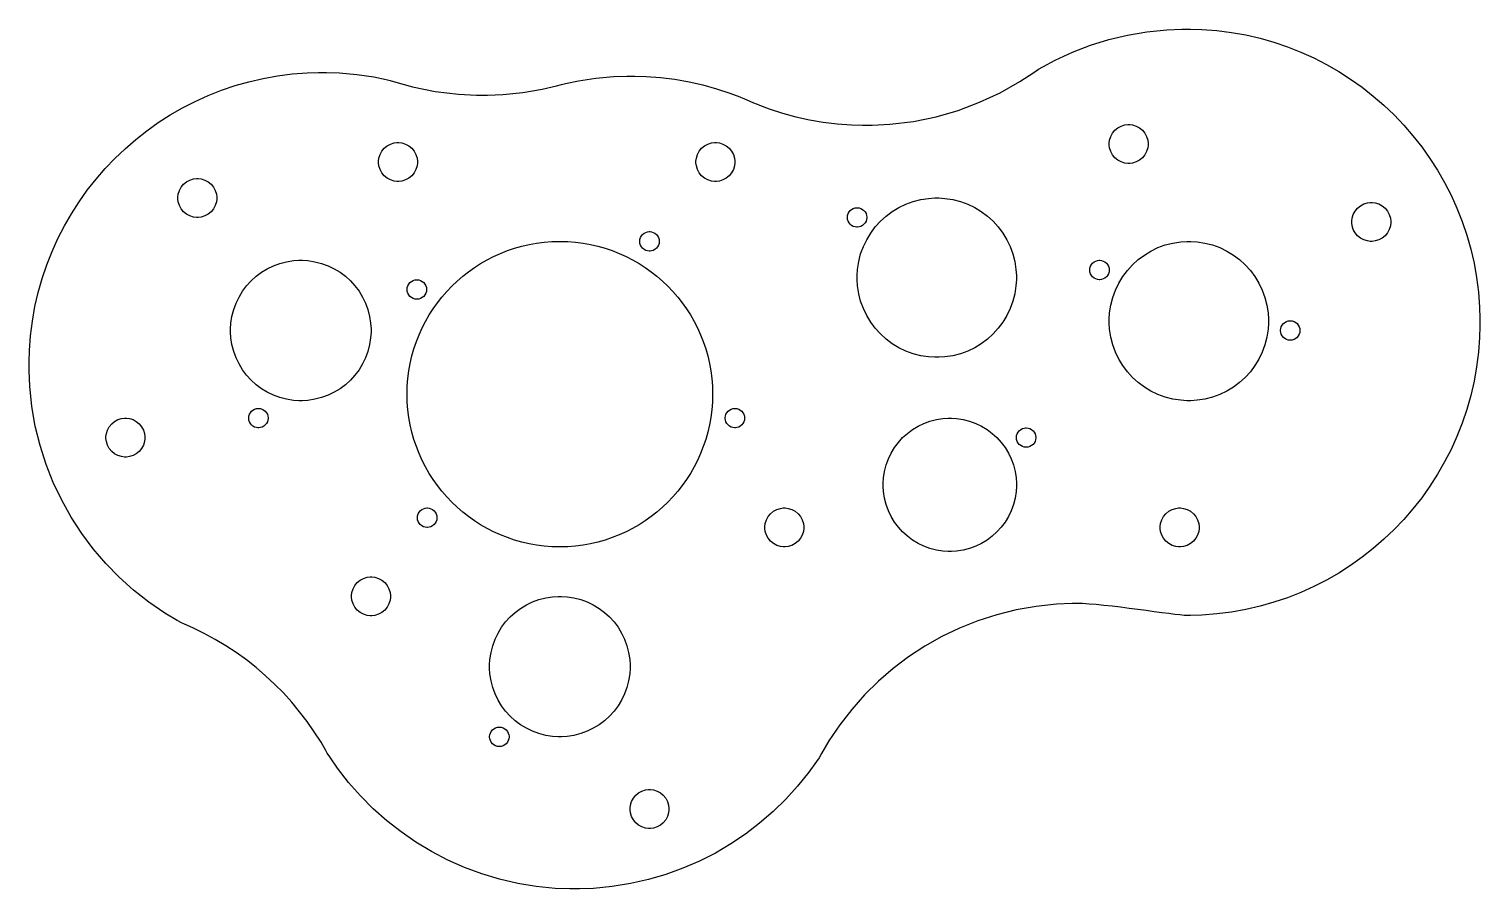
# Model space of a CAD drawing. Extents: x 0 to 50.5, y 0 to 29.9.
import ezdxf

# ---------------------------------------------------------------- set-up
doc = ezdxf.new("R2010")
doc.units = 0
doc.layers.get('0').update_dxf_attribs({"linetype": 'CONTINUOUS'})

msp = doc.modelspace()

# ---------------------------------------------------------------- linework, layer by layer
at = {"color": 0}
for points in [[(35.1118, 28.5242), (35.1168, 28.5186), (35.2587, 28.6019), (35.6956, 28.8338), (36.296, 29.1118), (36.9167, 29.3514), (37.5563, 29.5508), (38.2129, 29.7086), (38.8853, 29.8232), (39.5717, 29.8931), (40.096, 29.9167), (40.2708, 29.9167), (40.4019, 29.9167), (40.7953, 29.9035), (41.3128, 29.864), (41.8229, 29.7992), (42.3249, 29.7093), (42.8182, 29.5954), (43.3019, 29.4579), (43.7757, 29.2975), (44.2386, 29.1147), (44.6904, 28.9104), (45.13, 28.6851), (45.5571, 28.4394), (45.9708, 28.174), (46.3707, 27.8896), (46.756, 27.5868), (47.1261, 27.2661), (47.4804, 26.9283), (47.8182, 26.5742), (48.1388, 26.204), (48.4417, 25.8187), (48.7261, 25.4189), (48.9914, 25.0051), (49.2371, 24.5781), (49.4625, 24.1383), (49.6668, 23.6867), (49.8494, 23.2237), (50.0099, 22.75), (50.1474, 22.2661), (50.2614, 21.7729), (50.3511, 21.271), (50.416, 20.7608), (50.4554, 20.2432), (50.4688, 19.8499), (50.4688, 19.7188), (50.4688, 19.5876), (50.4554, 19.1943), (50.416, 18.6767), (50.3511, 18.1667), (50.2614, 17.6646), (50.1474, 17.1714), (50.0099, 16.6876), (49.8494, 16.2139), (49.6668, 15.7508), (49.4625, 15.2992), (49.2371, 14.8594), (48.9914, 14.4325), (48.7261, 14.0186), (48.4417, 13.6188), (48.1388, 13.2335), (47.8182, 12.8634), (47.4804, 12.5092), (47.1261, 12.1714), (46.756, 11.8508), (46.3707, 11.5479), (45.9708, 11.2635), (45.5571, 10.9981), (45.13, 10.7524), (44.6904, 10.5271), (44.2386, 10.3228), (43.7757, 10.1401), (43.3019, 9.97965), (42.8182, 9.84213), (42.3249, 9.72819), (41.8229, 9.63846), (41.3128, 9.57357), (40.7953, 9.53412), (40.4019, 9.52083), (40.2708, 9.52083), (40.2467, 9.52083), (40.1743, 9.52556), (40.0336, 9.53874), (39.8542, 9.55931), (39.6415, 9.58594), (39.4008, 9.61751), (39.1376, 9.65267), (38.8574, 9.69032), (38.5653, 9.72917), (38.2671, 9.76807), (37.9679, 9.80567), (37.6733, 9.84088), (37.3888, 9.8724), (37.1196, 9.89908), (36.8711, 9.9196), (36.6489, 9.93283), (36.506, 9.9375), (36.4583, 9.9375), (36.2781, 9.9375), (35.7371, 9.91237), (35.0293, 9.838), (34.3367, 9.7161), (33.6608, 9.54839), (33.0036, 9.33653), (32.3665, 9.08219), (31.7515, 8.78711), (31.16, 8.4529), (30.5936, 8.08132), (30.0543, 7.67399), (29.5436, 7.23264), (29.0632, 6.7589), (28.6149, 6.2545), (28.2001, 5.72114), (27.8208, 5.16049), (27.5592, 4.72342), (27.4786, 4.57417), (27.3931, 4.44553), (27.121, 4.06982), (26.7342, 3.58865), (26.3196, 3.13194), (25.8783, 2.70107), (25.4119, 2.29731), (24.9214, 1.92182), (24.4082, 1.57607), (23.8735, 1.26118), (23.3187, 0.97857), (22.745, 0.72944), (22.1537, 0.51508), (21.5462, 0.33686), (20.9238, 0.19596), (20.2875, 0.09375), (19.6389, 0.03147), (19.1442, 0.01042), (18.9792, 0.01042), (18.811, 0.01042), (18.3065, 0.03234), (17.6457, 0.09701), (16.9978, 0.20318), (16.364, 0.34945), (15.7461, 0.5344), (15.1453, 0.75678), (14.5628, 1.01519), (14, 1.30821), (13.4585, 1.63456), (12.9395, 1.99278), (12.4443, 2.38157), (11.9743, 2.79958), (11.531, 3.24539), (11.1156, 3.71772), (10.7295, 4.21511), (10.4589, 4.6034), (10.3742, 4.73628), (10.3218, 4.83132), (10.1565, 5.11199), (9.92344, 5.47732), (9.67563, 5.83192), (9.41331, 6.17529), (9.13704, 6.50706), (8.84722, 6.82671), (8.54432, 7.1339), (8.22874, 7.42806), (7.90093, 7.70888), (7.56136, 7.97586), (7.2105, 8.22851), (6.84868, 8.46647), (6.4764, 8.68924), (6.09413, 8.89643), (5.70231, 9.08757), (5.40246, 9.22076), (5.30138, 9.26221), (5.15365, 9.34332), (4.72131, 9.60612), (4.16672, 9.98643), (3.63926, 10.4015), (3.14051, 10.8496), (2.67219, 11.3292), (2.23594, 11.8386), (1.83344, 12.3761), (1.46625, 12.9402), (1.13607, 13.5291), (0.84456, 14.1411), (0.59337, 14.7749), (0.38417, 15.4283), (0.21853, 16.1001), (0.0982, 16.7885), (0.02479, 17.4918), (0, 18.0292), (0, 18.2083), (0, 18.3394), (0.01324, 18.7328), (0.05268, 19.2504), (0.11757, 19.7606), (0.2073, 20.2625), (0.32129, 20.7557), (0.45877, 21.2396), (0.61919, 21.7133), (0.80192, 22.1762), (1.00624, 22.6279), (1.23155, 23.0676), (1.47726, 23.4947), (1.74263, 23.9085), (2.02707, 24.3083), (2.32992, 24.6936), (2.65056, 25.0637), (2.98828, 25.4179), (3.34256, 25.7557), (3.71262, 26.0764), (4.09793, 26.3792), (4.49783, 26.6636), (4.91157, 26.929), (5.33865, 27.1747), (5.77832, 27.4), (6.22999, 27.6043), (6.69303, 27.7871), (7.16678, 27.9475), (7.65056, 28.085), (8.14372, 28.1989), (8.64572, 28.2888), (9.15582, 28.3536), (9.67344, 28.3931), (10.0668, 28.4063), (10.1979, 28.4063), (10.3495, 28.4063), (10.8044, 28.3885), (11.4015, 28.3358), (11.9883, 28.2493), (12.4208, 28.1639), (12.5638, 28.1299), (12.7535, 28.0669), (13.333, 27.9083), (14.1256, 27.7468), (14.939, 27.6481), (15.5629, 27.6146), (15.7708, 27.6146), (15.9476, 27.6146), (16.4782, 27.6389), (17.1728, 27.7104), (17.8528, 27.8276), (18.3524, 27.9432), (18.5168, 27.9892), (18.6633, 28.025), (19.1076, 28.1153), (19.7104, 28.2068), (20.3242, 28.2625), (20.7919, 28.2813), (20.9479, 28.2813), (21.0761, 28.2813), (21.4606, 28.2686), (21.9667, 28.231), (22.4657, 28.1689), (22.9569, 28.0831), (23.44, 27.974), (23.914, 27.8425), (24.3786, 27.6889), (24.7206, 27.5603), (24.8331, 27.5139), (24.8658, 27.4988), (25.196, 27.354), (25.2294, 27.3403), (25.2351, 27.3376), (25.2919, 27.311), (25.2976, 27.3082), (25.2994, 27.3115), (25.4101, 27.2668), (25.7465, 27.1431), (26.2032, 26.9953), (26.669, 26.8686), (27.1433, 26.7636), (27.6256, 26.6811), (28.1153, 26.6214), (28.6118, 26.5851), (28.9889, 26.5729), (29.1146, 26.5729), (29.3225, 26.5729), (29.9465, 26.6064), (30.7601, 26.7053), (31.5528, 26.8668), (32.3219, 27.0885), (33.0651, 27.3675), (33.7794, 27.7017), (34.4625, 28.0881), (34.9539, 28.4092), (35.1118, 28.5242)], [(38.25, 26.5938), (38.284, 26.5938), (38.3864, 26.58), (38.5133, 26.5406), (38.6285, 26.4781), (38.7286, 26.3953), (38.8114, 26.2951), (38.8737, 26.1801), (38.9133, 26.0531), (38.9271, 25.9508), (38.9271, 25.9167), (38.9271, 25.8826), (38.9133, 25.7803), (38.8737, 25.6533), (38.8114, 25.5382), (38.7286, 25.4381), (38.6285, 25.3553), (38.5133, 25.2929), (38.3864, 25.2533), (38.284, 25.2396), (38.25, 25.2396), (38.2158, 25.2396), (38.1136, 25.2533), (37.9865, 25.2929), (37.8715, 25.3553), (37.7714, 25.4381), (37.6886, 25.5382), (37.6261, 25.6533), (37.5867, 25.7803), (37.5729, 25.8826), (37.5729, 25.9167), (37.5729, 25.9508), (37.5867, 26.0531), (37.6261, 26.1801), (37.6886, 26.2951), (37.7714, 26.3953), (37.8715, 26.4781), (37.9865, 26.5406), (38.1136, 26.58), (38.2158, 26.5938), (38.25, 26.5938)], [(12.8333, 25.9688), (12.8674, 25.9688), (12.9697, 25.955), (13.0967, 25.9156), (13.2117, 25.8531), (13.312, 25.7703), (13.3947, 25.6701), (13.4571, 25.5551), (13.4966, 25.4281), (13.5104, 25.3258), (13.5104, 25.2917), (13.5104, 25.2576), (13.4966, 25.1553), (13.4571, 25.0283), (13.3947, 24.9132), (13.312, 24.8131), (13.2117, 24.7303), (13.0967, 24.6679), (12.9697, 24.6283), (12.8674, 24.6146), (12.8333, 24.6146), (12.7992, 24.6146), (12.6969, 24.6283), (12.5699, 24.6679), (12.4549, 24.7303), (12.3547, 24.8131), (12.2719, 24.9132), (12.2095, 25.0283), (12.17, 25.1553), (12.1563, 25.2576), (12.1563, 25.2917), (12.1563, 25.3258), (12.17, 25.4281), (12.2095, 25.5551), (12.2719, 25.6701), (12.3547, 25.7703), (12.4549, 25.8531), (12.5699, 25.9156), (12.6969, 25.955), (12.7992, 25.9688), (12.8333, 25.9688)], [(23.875, 25.9688), (23.909, 25.9688), (24.0114, 25.955), (24.1383, 25.9156), (24.2535, 25.8531), (24.3536, 25.7703), (24.4364, 25.6701), (24.4988, 25.5551), (24.5383, 25.4281), (24.5521, 25.3258), (24.5521, 25.2917), (24.5521, 25.2576), (24.5383, 25.1553), (24.4988, 25.0283), (24.4364, 24.9132), (24.3536, 24.8131), (24.2535, 24.7303), (24.1383, 24.6679), (24.0114, 24.6283), (23.909, 24.6146), (23.875, 24.6146), (23.8408, 24.6146), (23.7386, 24.6283), (23.6115, 24.6679), (23.4965, 24.7303), (23.3964, 24.8131), (23.3136, 24.9132), (23.2511, 25.0283), (23.2117, 25.1553), (23.1979, 25.2576), (23.1979, 25.2917), (23.1979, 25.3258), (23.2117, 25.4281), (23.2511, 25.5551), (23.3136, 25.6701), (23.3964, 25.7703), (23.4965, 25.8531), (23.6115, 25.9156), (23.7386, 25.955), (23.8408, 25.9688), (23.875, 25.9688)], [(5.85417, 24.7188), (5.88824, 24.7188), (5.9905, 24.705), (6.11757, 24.6656), (6.23258, 24.6031), (6.33279, 24.5203), (6.41553, 24.4201), (6.47797, 24.3051), (6.51747, 24.1781), (6.53125, 24.0758), (6.53125, 24.0417), (6.53125, 24.0076), (6.51747, 23.9053), (6.47797, 23.7783), (6.41553, 23.6632), (6.33279, 23.5631), (6.23258, 23.4803), (6.11757, 23.4179), (5.9905, 23.3783), (5.88824, 23.3646), (5.85417, 23.3646), (5.82004, 23.3646), (5.71778, 23.3783), (5.59071, 23.4179), (5.47569, 23.4803), (5.37549, 23.5631), (5.29275, 23.6632), (5.23031, 23.7783), (5.19081, 23.9053), (5.17708, 24.0076), (5.17708, 24.0417), (5.17708, 24.0758), (5.19081, 24.1781), (5.23031, 24.3051), (5.29275, 24.4201), (5.37549, 24.5203), (5.47569, 24.6031), (5.59071, 24.6656), (5.71778, 24.705), (5.82004, 24.7188), (5.85417, 24.7188)], [(31.5729, 24.0417), (31.6436, 24.0417), (31.856, 24.0274), (32.131, 23.9854), (32.3965, 23.9171), (32.651, 23.8238), (32.8932, 23.7071), (33.1217, 23.5682), (33.335, 23.4086), (33.5318, 23.2297), (33.7107, 23.0329), (33.8703, 22.8196), (34.0092, 22.5911), (34.1258, 22.349), (34.219, 22.0944), (34.2874, 21.829), (34.3294, 21.554), (34.3438, 21.3417), (34.3438, 21.2708), (34.3438, 21.2001), (34.3294, 20.9878), (34.2874, 20.7128), (34.219, 20.4472), (34.1258, 20.1928), (34.0092, 19.9506), (33.8703, 19.7221), (33.7107, 19.5088), (33.5318, 19.3119), (33.335, 19.1331), (33.1217, 18.9735), (32.8932, 18.8346), (32.651, 18.7179), (32.3965, 18.6247), (32.131, 18.5564), (31.856, 18.5143), (31.6436, 18.5), (31.5729, 18.5), (31.5021, 18.5), (31.2897, 18.5143), (31.0147, 18.5564), (30.7493, 18.6247), (30.4949, 18.7179), (30.2526, 18.8346), (30.0242, 18.9735), (29.8108, 19.1331), (29.614, 19.3119), (29.4351, 19.5088), (29.2756, 19.7221), (29.1367, 19.9506), (29.02, 20.1928), (28.9267, 20.4472), (28.8583, 20.7128), (28.8164, 20.9878), (28.8021, 21.2001), (28.8021, 21.2708), (28.8021, 21.3417), (28.8164, 21.554), (28.8583, 21.829), (28.9267, 22.0944), (29.02, 22.349), (29.1367, 22.5911), (29.2756, 22.8196), (29.4351, 23.0329), (29.614, 23.2297), (29.8108, 23.4086), (30.0242, 23.5682), (30.2526, 23.7071), (30.4949, 23.8238), (30.7493, 23.9171), (31.0147, 23.9854), (31.2897, 24.0274), (31.5021, 24.0417), (31.5729, 24.0417)], [(46.6875, 23.8854), (46.7215, 23.8854), (46.8239, 23.8717), (46.9508, 23.8322), (47.066, 23.7697), (47.1661, 23.6869), (47.2489, 23.5868), (47.3112, 23.4718), (47.3508, 23.3447), (47.3646, 23.2425), (47.3646, 23.2083), (47.3646, 23.1743), (47.3508, 23.0719), (47.3112, 22.945), (47.2489, 22.8299), (47.1661, 22.7297), (47.066, 22.6469), (46.9508, 22.5846), (46.8239, 22.545), (46.7215, 22.5313), (46.6875, 22.5313), (46.6533, 22.5313), (46.5511, 22.545), (46.424, 22.5846), (46.309, 22.6469), (46.2089, 22.7297), (46.1261, 22.8299), (46.0636, 22.945), (46.0242, 23.0719), (46.0104, 23.1743), (46.0104, 23.2083), (46.0104, 23.2425), (46.0242, 23.3447), (46.0636, 23.4718), (46.1261, 23.5868), (46.2089, 23.6869), (46.309, 23.7697), (46.424, 23.8322), (46.5511, 23.8717), (46.6533, 23.8854), (46.6875, 23.8854)], [(28.8021, 23.7032), (28.8192, 23.7032), (28.8703, 23.6963), (28.9337, 23.6765), (28.9913, 23.6453), (29.0414, 23.6039), (29.0828, 23.5539), (29.114, 23.4962), (29.1337, 23.4328), (29.1407, 23.3817), (29.1407, 23.3646), (29.1407, 23.3475), (29.1337, 23.2964), (29.114, 23.2329), (29.0828, 23.1754), (29.0414, 23.1253), (28.9913, 23.0839), (28.9337, 23.0526), (28.8703, 23.0329), (28.8192, 23.0261), (28.8021, 23.0261), (28.785, 23.0261), (28.7339, 23.0329), (28.6704, 23.0526), (28.6129, 23.0839), (28.5628, 23.1253), (28.5214, 23.1754), (28.4901, 23.2329), (28.4704, 23.2964), (28.4636, 23.3475), (28.4636, 23.3646), (28.4636, 23.3817), (28.4704, 23.4328), (28.4901, 23.4962), (28.5214, 23.5539), (28.5628, 23.6039), (28.6129, 23.6453), (28.6704, 23.6765), (28.7339, 23.6963), (28.785, 23.7032), (28.8021, 23.7032)], [(21.5833, 22.8699), (21.6004, 22.8699), (21.6515, 22.8629), (21.715, 22.8432), (21.7725, 22.8119), (21.8226, 22.7706), (21.864, 22.7206), (21.8953, 22.6629), (21.915, 22.5994), (21.9219, 22.5483), (21.9219, 22.5313), (21.9219, 22.5142), (21.915, 22.4631), (21.8953, 22.3996), (21.864, 22.3421), (21.8226, 22.2919), (21.7725, 22.2506), (21.715, 22.2193), (21.6515, 22.1996), (21.6004, 22.1928), (21.5833, 22.1928), (21.5663, 22.1928), (21.5151, 22.1996), (21.4517, 22.2193), (21.3942, 22.2506), (21.344, 22.2919), (21.3026, 22.3421), (21.2714, 22.3996), (21.2517, 22.4631), (21.2449, 22.5142), (21.2449, 22.5313), (21.2449, 22.5483), (21.2517, 22.5994), (21.2714, 22.6629), (21.3026, 22.7206), (21.344, 22.7706), (21.3942, 22.8119), (21.4517, 22.8432), (21.5151, 22.8629), (21.5663, 22.8699), (21.5833, 22.8699)], [(18.4636, 22.5313), (18.5318, 22.5313), (18.7367, 22.5243), (19.0064, 22.5039), (19.2721, 22.47), (19.5336, 22.4233), (19.7906, 22.3639), (20.0426, 22.2922), (20.2893, 22.2088), (20.5306, 22.1135), (20.7658, 22.0071), (20.9949, 21.8897), (21.2174, 21.7617), (21.4329, 21.6235), (21.6413, 21.4753), (21.8419, 21.3175), (22.0347, 21.1506), (22.2193, 20.9746), (22.3953, 20.79), (22.5622, 20.5972), (22.72, 20.3965), (22.8682, 20.1882), (23.0064, 19.9726), (23.1344, 19.7501), (23.2518, 19.5211), (23.3582, 19.2858), (23.4535, 19.0446), (23.5369, 18.7979), (23.6086, 18.5458), (23.6681, 18.2889), (23.7147, 18.0274), (23.7486, 17.7617), (23.7692, 17.4919), (23.7761, 17.2871), (23.7761, 17.2188), (23.7761, 17.1506), (23.7692, 16.9456), (23.7486, 16.676), (23.7147, 16.4103), (23.6681, 16.1486), (23.6086, 15.8918), (23.5369, 15.6397), (23.4535, 15.3929), (23.3582, 15.1518), (23.2518, 14.9164), (23.1344, 14.6874), (23.0064, 14.4649), (22.8682, 14.2493), (22.72, 14.0411), (22.5622, 13.8403), (22.3953, 13.6475), (22.2193, 13.463), (22.0347, 13.2871), (21.8419, 13.12), (21.6413, 12.9622), (21.4329, 12.8141), (21.2174, 12.6758), (20.9949, 12.5478), (20.7658, 12.4305), (20.5306, 12.3241), (20.2893, 12.2288), (20.0426, 12.1453), (19.7906, 12.0736), (19.5336, 12.0143), (19.2721, 11.9676), (19.0064, 11.9337), (18.7367, 11.9132), (18.5318, 11.9063), (18.4636, 11.9063), (18.3953, 11.9063), (18.1903, 11.9132), (17.9207, 11.9337), (17.655, 11.9676), (17.3933, 12.0143), (17.1365, 12.0736), (16.8844, 12.1453), (16.6376, 12.2288), (16.3965, 12.3241), (16.1612, 12.4305), (15.9321, 12.5478), (15.7096, 12.6758), (15.494, 12.8141), (15.2858, 12.9622), (15.0851, 13.12), (14.8922, 13.2871), (14.7078, 13.463), (14.5318, 13.6475), (14.3647, 13.8403), (14.2069, 14.0411), (14.0587, 14.2493), (13.9206, 14.4649), (13.7926, 14.6874), (13.6752, 14.9164), (13.5688, 15.1518), (13.4736, 15.3929), (13.39, 15.6397), (13.3184, 15.8918), (13.259, 16.1486), (13.2123, 16.4103), (13.1784, 16.676), (13.1579, 16.9456), (13.151, 17.1506), (13.151, 17.2188), (13.151, 17.2871), (13.1579, 17.4919), (13.1784, 17.7617), (13.2123, 18.0274), (13.259, 18.2889), (13.3184, 18.5458), (13.39, 18.7979), (13.4736, 19.0446), (13.5688, 19.2858), (13.6752, 19.5211), (13.7926, 19.7501), (13.9206, 19.9726), (14.0587, 20.1882), (14.2069, 20.3965), (14.3647, 20.5972), (14.5318, 20.79), (14.7078, 20.9746), (14.8922, 21.1506), (15.0851, 21.3175), (15.2858, 21.4753), (15.494, 21.6235), (15.7096, 21.7617), (15.9321, 21.8897), (16.1612, 22.0071), (16.3965, 22.1135), (16.6376, 22.2088), (16.8844, 22.2922), (17.1365, 22.3639), (17.3933, 22.4233), (17.655, 22.47), (17.9207, 22.5039), (18.1903, 22.5243), (18.3953, 22.5313), (18.4636, 22.5313)], [(40.3438, 22.5313), (40.4144, 22.5313), (40.6268, 22.5169), (40.9018, 22.475), (41.1674, 22.4067), (41.4218, 22.3133), (41.664, 22.1967), (41.8925, 22.0578), (42.1058, 21.8982), (42.3026, 21.7193), (42.4815, 21.5225), (42.6411, 21.3092), (42.78, 21.0807), (42.8967, 20.8386), (42.9899, 20.584), (43.0582, 20.3186), (43.1003, 20.0436), (43.1146, 19.8312), (43.1146, 19.7604), (43.1146, 19.6897), (43.1003, 19.4774), (43.0582, 19.2024), (42.9899, 18.9368), (42.8967, 18.6824), (42.78, 18.4401), (42.6411, 18.2117), (42.4815, 17.9983), (42.3026, 17.8015), (42.1058, 17.6226), (41.8925, 17.4631), (41.664, 17.3242), (41.4218, 17.2075), (41.1674, 17.1143), (40.9018, 17.046), (40.6268, 17.0039), (40.4144, 16.9896), (40.3438, 16.9896), (40.2729, 16.9896), (40.0606, 17.0039), (39.7856, 17.046), (39.5201, 17.1143), (39.2657, 17.2075), (39.0235, 17.3242), (38.795, 17.4631), (38.5817, 17.6226), (38.3849, 17.8015), (38.206, 17.9983), (38.0464, 18.2117), (37.9075, 18.4401), (37.7908, 18.6824), (37.6975, 18.9368), (37.6292, 19.2024), (37.5872, 19.4774), (37.5729, 19.6897), (37.5729, 19.7604), (37.5729, 19.8312), (37.5872, 20.0436), (37.6292, 20.3186), (37.6975, 20.584), (37.7908, 20.8386), (37.9075, 21.0807), (38.0464, 21.3092), (38.206, 21.5225), (38.3849, 21.7193), (38.5817, 21.8982), (38.795, 22.0578), (39.0235, 22.1967), (39.2657, 22.3133), (39.5201, 22.4067), (39.7856, 22.475), (40.0606, 22.5169), (40.2729, 22.5313), (40.3438, 22.5313)], [(9.45313, 21.875), (9.51551, 21.875), (9.70269, 21.8624), (9.94515, 21.8254), (10.1791, 21.7651), (10.4035, 21.6829), (10.617, 21.58), (10.8184, 21.4576), (11.0065, 21.3169), (11.18, 21.1592), (11.3377, 20.9857), (11.4784, 20.7976), (11.6008, 20.5963), (11.7037, 20.3828), (11.7859, 20.1583), (11.8461, 19.9243), (11.8832, 19.6819), (11.8958, 19.4947), (11.8958, 19.4324), (11.8958, 19.3699), (11.8832, 19.1828), (11.8461, 18.9403), (11.7859, 18.7062), (11.7037, 18.4819), (11.6008, 18.2683), (11.4784, 18.0669), (11.3377, 17.8789), (11.18, 17.7054), (11.0065, 17.5476), (10.8184, 17.4069), (10.617, 17.2846), (10.4035, 17.1817), (10.1791, 17.0994), (9.94515, 17.0393), (9.70269, 17.0022), (9.51551, 16.9896), (9.45313, 16.9896), (9.39068, 16.9896), (9.2035, 17.0022), (8.96104, 17.0393), (8.72706, 17.0994), (8.50265, 17.1817), (8.28917, 17.2846), (8.08778, 17.4069), (7.89968, 17.5476), (7.72618, 17.7054), (7.56847, 17.8789), (7.42779, 18.0669), (7.30539, 18.2683), (7.20247, 18.4819), (7.12028, 18.7062), (7.06006, 18.9403), (7.023, 19.1828), (7.01042, 19.3699), (7.01042, 19.4324), (7.01042, 19.4947), (7.023, 19.6819), (7.06006, 19.9243), (7.12028, 20.1583), (7.20247, 20.3828), (7.30539, 20.5963), (7.42779, 20.7976), (7.56847, 20.9857), (7.72618, 21.1592), (7.89968, 21.3169), (8.08778, 21.4576), (8.28917, 21.58), (8.50265, 21.6829), (8.72706, 21.7651), (8.96104, 21.8254), (9.2035, 21.8624), (9.39068, 21.875), (9.45313, 21.875)], [(37.2344, 21.875), (37.2514, 21.875), (37.3025, 21.8682), (37.3661, 21.8485), (37.4236, 21.8172), (37.4738, 21.7758), (37.515, 21.7257), (37.5463, 21.6682), (37.566, 21.6047), (37.5729, 21.5536), (37.5729, 21.5365), (37.5729, 21.5194), (37.566, 21.4683), (37.5463, 21.4047), (37.515, 21.3472), (37.4738, 21.2971), (37.4236, 21.2558), (37.3661, 21.2246), (37.3025, 21.2049), (37.2514, 21.1979), (37.2344, 21.1979), (37.2172, 21.1979), (37.1661, 21.2049), (37.1026, 21.2246), (37.0451, 21.2558), (36.995, 21.2971), (36.9536, 21.3472), (36.9224, 21.4047), (36.9026, 21.4683), (36.8958, 21.5194), (36.8958, 21.5365), (36.8958, 21.5536), (36.9026, 21.6047), (36.9224, 21.6682), (36.9536, 21.7257), (36.995, 21.7758), (37.0451, 21.8172), (37.1026, 21.8485), (37.1661, 21.8682), (37.2172, 21.875), (37.2344, 21.875)], [(13.4896, 21.1979), (13.5066, 21.1979), (13.5577, 21.1911), (13.6212, 21.1714), (13.6788, 21.1401), (13.7289, 21.0987), (13.7702, 21.0486), (13.8015, 20.9911), (13.8212, 20.9276), (13.8281, 20.8765), (13.8281, 20.8594), (13.8281, 20.8424), (13.8212, 20.7912), (13.8015, 20.7276), (13.7702, 20.6701), (13.7289, 20.62), (13.6788, 20.5788), (13.6212, 20.5475), (13.5577, 20.5278), (13.5066, 20.5208), (13.4896, 20.5208), (13.4725, 20.5208), (13.4214, 20.5278), (13.3579, 20.5475), (13.3003, 20.5788), (13.2502, 20.62), (13.2089, 20.6701), (13.1776, 20.7276), (13.1579, 20.7912), (13.151, 20.8424), (13.151, 20.8594), (13.151, 20.8765), (13.1579, 20.9276), (13.1776, 20.9911), (13.2089, 21.0486), (13.2502, 21.0987), (13.3003, 21.1401), (13.3579, 21.1714), (13.4214, 21.1911), (13.4725, 21.1979), (13.4896, 21.1979)], [(43.8699, 19.7708), (43.8868, 19.7708), (43.9379, 19.764), (44.0015, 19.7443), (44.059, 19.7131), (44.1092, 19.6717), (44.1504, 19.6215), (44.1817, 19.564), (44.2014, 19.5006), (44.2083, 19.4494), (44.2083, 19.4324), (44.2083, 19.4153), (44.2014, 19.3642), (44.1817, 19.3006), (44.1504, 19.2431), (44.1092, 19.1929), (44.059, 19.1517), (44.0015, 19.1204), (43.9379, 19.1007), (43.8868, 19.0938), (43.8699, 19.0938), (43.8526, 19.0938), (43.8015, 19.1007), (43.7381, 19.1204), (43.6806, 19.1517), (43.6304, 19.1929), (43.589, 19.2431), (43.5578, 19.3006), (43.5381, 19.3642), (43.5313, 19.4153), (43.5313, 19.4324), (43.5313, 19.4494), (43.5381, 19.5006), (43.5578, 19.564), (43.589, 19.6215), (43.6304, 19.6717), (43.6806, 19.7131), (43.7381, 19.7443), (43.8015, 19.764), (43.8526, 19.7708), (43.8699, 19.7708)], [(7.97917, 16.724), (7.99621, 16.724), (8.04731, 16.7171), (8.11083, 16.6974), (8.16835, 16.6661), (8.21847, 16.6247), (8.25982, 16.5747), (8.29107, 16.5171), (8.31082, 16.4536), (8.31771, 16.4025), (8.31771, 16.3854), (8.31771, 16.3683), (8.31082, 16.3172), (8.29107, 16.2538), (8.25982, 16.1963), (8.21847, 16.1461), (8.16835, 16.1047), (8.11083, 16.0735), (8.04731, 16.0538), (7.99621, 16.0469), (7.97917, 16.0469), (7.96208, 16.0469), (7.91097, 16.0538), (7.84744, 16.0735), (7.78993, 16.1047), (7.73981, 16.1461), (7.69846, 16.1963), (7.66721, 16.2538), (7.64746, 16.3172), (7.64063, 16.3683), (7.64063, 16.3854), (7.64063, 16.4025), (7.64746, 16.4536), (7.66721, 16.5171), (7.69846, 16.5747), (7.73981, 16.6247), (7.78993, 16.6661), (7.84744, 16.6974), (7.91097, 16.7171), (7.96208, 16.724), (7.97917, 16.724)], [(24.5521, 16.724), (24.5692, 16.724), (24.6203, 16.7171), (24.6837, 16.6974), (24.7413, 16.6661), (24.7914, 16.6247), (24.8328, 16.5747), (24.864, 16.5171), (24.8838, 16.4536), (24.8907, 16.4025), (24.8907, 16.3854), (24.8907, 16.3683), (24.8838, 16.3172), (24.864, 16.2538), (24.8328, 16.1963), (24.7914, 16.1461), (24.7413, 16.1047), (24.6837, 16.0735), (24.6203, 16.0538), (24.5692, 16.0469), (24.5521, 16.0469), (24.535, 16.0469), (24.4839, 16.0538), (24.4204, 16.0735), (24.3629, 16.1047), (24.3128, 16.1461), (24.2714, 16.1963), (24.2401, 16.2538), (24.2204, 16.3172), (24.2136, 16.3683), (24.2136, 16.3854), (24.2136, 16.4025), (24.2204, 16.4536), (24.2401, 16.5171), (24.2714, 16.5747), (24.3128, 16.6247), (24.3629, 16.6661), (24.4204, 16.6974), (24.4839, 16.7171), (24.535, 16.724), (24.5521, 16.724)], [(3.35417, 16.3854), (3.38824, 16.3854), (3.4905, 16.3717), (3.61757, 16.3322), (3.73258, 16.2697), (3.83285, 16.1869), (3.91553, 16.0868), (3.97797, 15.9718), (4.01747, 15.8447), (4.03125, 15.7425), (4.03125, 15.7083), (4.03125, 15.6743), (4.01747, 15.5719), (3.97797, 15.445), (3.91553, 15.3299), (3.83285, 15.2297), (3.73258, 15.1469), (3.61757, 15.0846), (3.4905, 15.045), (3.38824, 15.0313), (3.35417, 15.0313), (3.32004, 15.0313), (3.21778, 15.045), (3.09071, 15.0846), (2.97569, 15.1469), (2.87549, 15.2297), (2.79275, 15.3299), (2.73031, 15.445), (2.69081, 15.5719), (2.67708, 15.6743), (2.67708, 15.7083), (2.67708, 15.7425), (2.69081, 15.8447), (2.73031, 15.9718), (2.79275, 16.0868), (2.87549, 16.1869), (2.97569, 16.2697), (3.09071, 16.3322), (3.21778, 16.3717), (3.32004, 16.3854), (3.35417, 16.3854)], [(32.0261, 16.3854), (32.0853, 16.3854), (32.2629, 16.3735), (32.4929, 16.3383), (32.7149, 16.2813), (32.9278, 16.2032), (33.1304, 16.1056), (33.3215, 15.9893), (33.5, 15.856), (33.6646, 15.7062), (33.8142, 15.5417), (33.9476, 15.3632), (34.0638, 15.1721), (34.1615, 14.9694), (34.2394, 14.7567), (34.2967, 14.5346), (34.3318, 14.3046), (34.3438, 14.1269), (34.3438, 14.0678), (34.3438, 14.0085), (34.3318, 13.8309), (34.2967, 13.6009), (34.2394, 13.3788), (34.1615, 13.166), (34.0638, 12.9634), (33.9476, 12.7722), (33.8142, 12.5938), (33.6646, 12.4292), (33.5, 12.2796), (33.3215, 12.1461), (33.1304, 12.0299), (32.9278, 11.9323), (32.7149, 11.8543), (32.4929, 11.7972), (32.2629, 11.762), (32.0853, 11.75), (32.0261, 11.75), (31.9668, 11.75), (31.7892, 11.762), (31.5592, 11.7972), (31.3371, 11.8543), (31.1243, 11.9323), (30.9217, 12.0299), (30.7306, 12.1461), (30.5521, 12.2796), (30.3875, 12.4292), (30.2379, 12.5938), (30.1044, 12.7722), (29.9882, 12.9634), (29.8906, 13.166), (29.8125, 13.3788), (29.7554, 13.6009), (29.7203, 13.8309), (29.7083, 14.0085), (29.7083, 14.0678), (29.7083, 14.1269), (29.7203, 14.3046), (29.7554, 14.5346), (29.8125, 14.7567), (29.8906, 14.9694), (29.9882, 15.1721), (30.1044, 15.3632), (30.2379, 15.5417), (30.3875, 15.7062), (30.5521, 15.856), (30.7306, 15.9893), (30.9217, 16.1056), (31.1243, 16.2032), (31.3371, 16.2813), (31.5592, 16.3383), (31.7892, 16.3735), (31.9668, 16.3854), (32.0261, 16.3854)], [(34.6824, 16.0469), (34.6993, 16.0469), (34.7504, 16.04), (34.814, 16.0203), (34.8715, 15.989), (34.9217, 15.9476), (34.9629, 15.8976), (34.9942, 15.84), (35.0139, 15.7765), (35.0208, 15.7254), (35.0208, 15.7083), (35.0208, 15.6913), (35.0139, 15.6401), (34.9942, 15.5767), (34.9629, 15.5192), (34.9217, 15.469), (34.8715, 15.4276), (34.814, 15.3964), (34.7504, 15.3767), (34.6993, 15.3699), (34.6824, 15.3699), (34.6651, 15.3699), (34.614, 15.3767), (34.5506, 15.3964), (34.4931, 15.4276), (34.4429, 15.469), (34.4015, 15.5192), (34.3703, 15.5767), (34.3506, 15.6401), (34.3438, 15.6913), (34.3438, 15.7083), (34.3438, 15.7254), (34.3506, 15.7765), (34.3703, 15.84), (34.4015, 15.8976), (34.4429, 15.9476), (34.4931, 15.989), (34.5506, 16.0203), (34.614, 16.04), (34.6651, 16.0469), (34.6824, 16.0469)], [(13.849, 13.2604), (13.866, 13.2604), (13.9171, 13.2536), (13.9807, 13.2338), (14.0382, 13.2026), (14.0883, 13.1612), (14.1296, 13.1111), (14.1608, 13.0536), (14.1806, 12.9901), (14.1875, 12.939), (14.1875, 12.9219), (14.1875, 12.9048), (14.1806, 12.8537), (14.1608, 12.7902), (14.1296, 12.7327), (14.0883, 12.6826), (14.0382, 12.6412), (13.9807, 12.61), (13.9171, 12.5902), (13.866, 12.5833), (13.849, 12.5833), (13.8319, 12.5833), (13.7808, 12.5902), (13.7172, 12.61), (13.6597, 12.6412), (13.6096, 12.6826), (13.5683, 12.7327), (13.537, 12.7902), (13.5173, 12.8537), (13.5104, 12.9048), (13.5104, 12.9219), (13.5104, 12.939), (13.5173, 12.9901), (13.537, 13.0536), (13.5683, 13.1111), (13.6096, 13.1612), (13.6597, 13.2026), (13.7172, 13.2338), (13.7808, 13.2536), (13.8319, 13.2604), (13.849, 13.2604)], [(26.2708, 13.2604), (26.3049, 13.2604), (26.4072, 13.2467), (26.5342, 13.2072), (26.6493, 13.1448), (26.7494, 13.062), (26.8322, 12.9618), (26.8946, 12.8468), (26.9342, 12.7197), (26.9479, 12.6175), (26.9479, 12.5833), (26.9479, 12.5493), (26.9342, 12.447), (26.8946, 12.3199), (26.8322, 12.2049), (26.7494, 12.1047), (26.6493, 12.022), (26.5342, 11.9595), (26.4072, 11.92), (26.3049, 11.9063), (26.2708, 11.9063), (26.2367, 11.9063), (26.1344, 11.92), (26.0074, 11.9595), (25.8924, 12.022), (25.7922, 12.1047), (25.7094, 12.2049), (25.6469, 12.3199), (25.6075, 12.447), (25.5938, 12.5493), (25.5938, 12.5833), (25.5938, 12.6175), (25.6075, 12.7197), (25.6469, 12.8468), (25.7094, 12.9618), (25.7922, 13.062), (25.8924, 13.1448), (26.0074, 13.2072), (26.1344, 13.2467), (26.2367, 13.2604), (26.2708, 13.2604)], [(40.0208, 13.2604), (40.0549, 13.2604), (40.1572, 13.2467), (40.2842, 13.2072), (40.3993, 13.1448), (40.4994, 13.062), (40.5822, 12.9618), (40.6446, 12.8468), (40.6842, 12.7197), (40.6979, 12.6175), (40.6979, 12.5833), (40.6979, 12.5493), (40.6842, 12.447), (40.6446, 12.3199), (40.5822, 12.2049), (40.4994, 12.1047), (40.3993, 12.022), (40.2842, 11.9595), (40.1572, 11.92), (40.0549, 11.9063), (40.0208, 11.9063), (39.9867, 11.9063), (39.8844, 11.92), (39.7574, 11.9595), (39.6424, 12.022), (39.5422, 12.1047), (39.4594, 12.2049), (39.3969, 12.3199), (39.3575, 12.447), (39.3438, 12.5493), (39.3438, 12.5833), (39.3438, 12.6175), (39.3575, 12.7197), (39.3969, 12.8468), (39.4594, 12.9618), (39.5422, 13.062), (39.6424, 13.1448), (39.7574, 13.2072), (39.8844, 13.2467), (39.9867, 13.2604), (40.0208, 13.2604)], [(11.8958, 10.8646), (11.9299, 10.8646), (12.0322, 10.8509), (12.1592, 10.8114), (12.2742, 10.7489), (12.3745, 10.6662), (12.4572, 10.566), (12.5196, 10.451), (12.5591, 10.3239), (12.5729, 10.2216), (12.5729, 10.1875), (12.5729, 10.1534), (12.5591, 10.0512), (12.5196, 9.9241), (12.4572, 9.80908), (12.3745, 9.70888), (12.2742, 9.62614), (12.1592, 9.56369), (12.0322, 9.52419), (11.9299, 9.51042), (11.8958, 9.51042), (11.8617, 9.51042), (11.7594, 9.52419), (11.6324, 9.56369), (11.5174, 9.62614), (11.4172, 9.70888), (11.3344, 9.80908), (11.272, 9.9241), (11.2325, 10.0512), (11.2188, 10.1534), (11.2188, 10.1875), (11.2188, 10.2216), (11.2325, 10.3239), (11.272, 10.451), (11.3344, 10.566), (11.4172, 10.6662), (11.5174, 10.7489), (11.6324, 10.8114), (11.7594, 10.8509), (11.8617, 10.8646), (11.8958, 10.8646)], [(18.4636, 10.1875), (18.526, 10.1875), (18.7131, 10.1749), (18.9556, 10.1379), (19.1896, 10.0776), (19.4139, 9.99544), (19.6275, 9.89253), (19.8289, 9.77012), (20.0169, 9.62944), (20.1904, 9.47174), (20.3482, 9.29824), (20.4889, 9.11014), (20.6113, 8.90875), (20.7142, 8.69526), (20.7964, 8.47086), (20.8565, 8.23687), (20.8936, 7.99442), (20.9063, 7.80724), (20.9063, 7.74479), (20.9063, 7.6824), (20.8936, 7.49522), (20.8565, 7.25276), (20.7964, 7.01878), (20.7142, 6.79438), (20.6113, 6.58089), (20.4889, 6.3795), (20.3482, 6.1914), (20.1904, 6.0179), (20.0169, 5.86019), (19.8289, 5.71951), (19.6275, 5.59711), (19.4139, 5.49419), (19.1896, 5.412), (18.9556, 5.35178), (18.7131, 5.31472), (18.526, 5.30208), (18.4636, 5.30208), (18.4011, 5.30208), (18.2139, 5.31472), (17.9715, 5.35178), (17.7375, 5.412), (17.5131, 5.49419), (17.2996, 5.59711), (17.0982, 5.71951), (16.9101, 5.86019), (16.7367, 6.0179), (16.5789, 6.1914), (16.4382, 6.3795), (16.3158, 6.58089), (16.2129, 6.79438), (16.1307, 7.01878), (16.0704, 7.25276), (16.0335, 7.49522), (16.0208, 7.6824), (16.0208, 7.74479), (16.0208, 7.80724), (16.0335, 7.99442), (16.0704, 8.23687), (16.1307, 8.47086), (16.2129, 8.69526), (16.3158, 8.90875), (16.4382, 9.11014), (16.5789, 9.29824), (16.7367, 9.47174), (16.9101, 9.62944), (17.0982, 9.77012), (17.2996, 9.89253), (17.5131, 9.99544), (17.7375, 10.0776), (17.9715, 10.1379), (18.2139, 10.1749), (18.4011, 10.1875), (18.4636, 10.1875)], [(16.3594, 5.64063), (16.3764, 5.64063), (16.4275, 5.63379), (16.4911, 5.61404), (16.5486, 5.58279), (16.5987, 5.54144), (16.64, 5.49132), (16.6712, 5.43381), (16.691, 5.37028), (16.6979, 5.31917), (16.6979, 5.30208), (16.6979, 5.28504), (16.691, 5.23394), (16.6712, 5.17042), (16.64, 5.1129), (16.5987, 5.06278), (16.5486, 5.02143), (16.4911, 4.99018), (16.4275, 4.97043), (16.3764, 4.96354), (16.3594, 4.96354), (16.3422, 4.96354), (16.2911, 4.97043), (16.2276, 4.99018), (16.1701, 5.02143), (16.12, 5.06278), (16.0786, 5.1129), (16.0474, 5.17042), (16.0276, 5.23394), (16.0208, 5.28504), (16.0208, 5.30208), (16.0208, 5.31917), (16.0276, 5.37028), (16.0474, 5.43381), (16.0786, 5.49132), (16.12, 5.54144), (16.1701, 5.58279), (16.2276, 5.61404), (16.2911, 5.63379), (16.3422, 5.64063), (16.3594, 5.64063)], [(21.5833, 3.46875), (21.6174, 3.46875), (21.7197, 3.45503), (21.8467, 3.41553), (21.9618, 3.35308), (22.0619, 3.27035), (22.1447, 3.17014), (22.2071, 3.05512), (22.2467, 2.92806), (22.2604, 2.82579), (22.2604, 2.79167), (22.2604, 2.7576), (22.2467, 2.65533), (22.2071, 2.52826), (22.1447, 2.41325), (22.0619, 2.31304), (21.9618, 2.23031), (21.8467, 2.16786), (21.7197, 2.12836), (21.6174, 2.11458), (21.5833, 2.11458), (21.5492, 2.11458), (21.4469, 2.12836), (21.3199, 2.16786), (21.2049, 2.23031), (21.1047, 2.31304), (21.0219, 2.41325), (20.9594, 2.52826), (20.92, 2.65533), (20.9063, 2.7576), (20.9063, 2.79167), (20.9063, 2.82579), (20.92, 2.92806), (20.9594, 3.05512), (21.0219, 3.17014), (21.1047, 3.27035), (21.2049, 3.35308), (21.3199, 3.41553), (21.4469, 3.45503), (21.5492, 3.46875), (21.5833, 3.46875)]]:
    msp.add_lwpolyline(points, close=True, dxfattribs=at)

doc.saveas('drawing.dxf')
